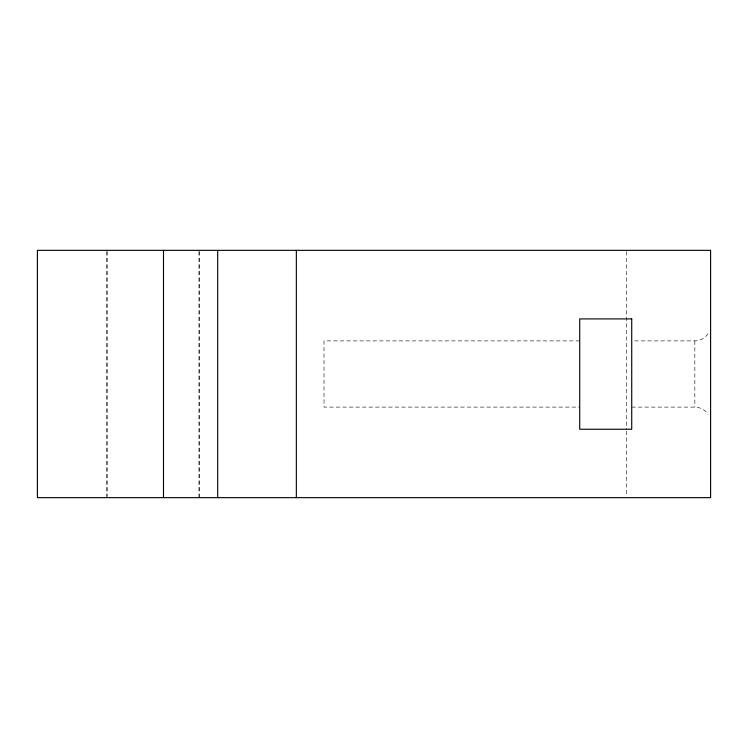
<?xml version="1.0" encoding="UTF-8"?>
<svg xmlns="http://www.w3.org/2000/svg" width="748" height="748" viewBox="0 0 748 748"><rect width="100%" height="100%" fill="white"/><g stroke="black" fill="none" stroke-linecap="round" stroke-linejoin="round"><path stroke-width="0.56" stroke-dasharray="3.74 2.81" d="M708.029 333.767C705.121 338.115 700.081 340.873 694.836 340.901L631.723 340.901M579.709 340.901L324.015 340.901L324.015 407.099L579.709 407.099M631.723 407.099L694.836 407.099C700.081 407.127 705.121 409.885 708.029 414.233M694.836 340.901L694.836 407.099M626.366 251.515L626.366 429.997M626.366 431.157L626.366 496.485M199.548 251.515L199.548 497.654M198.949 251.515L198.949 497.654M107.207 251.515L107.207 496.485M106.768 251.515L106.768 497.654"/><path stroke-width="1.12" d="M296.348 250.346L296.348 497.654M217.696 250.346L217.696 497.654M163.494 250.346L163.494 497.654M710.6 250.346L37.4 250.346L37.4 497.654L710.6 497.654L710.6 250.346M631.723 318.91L579.709 318.91L579.709 429.249L631.723 429.249L631.723 318.91"/></g></svg>
